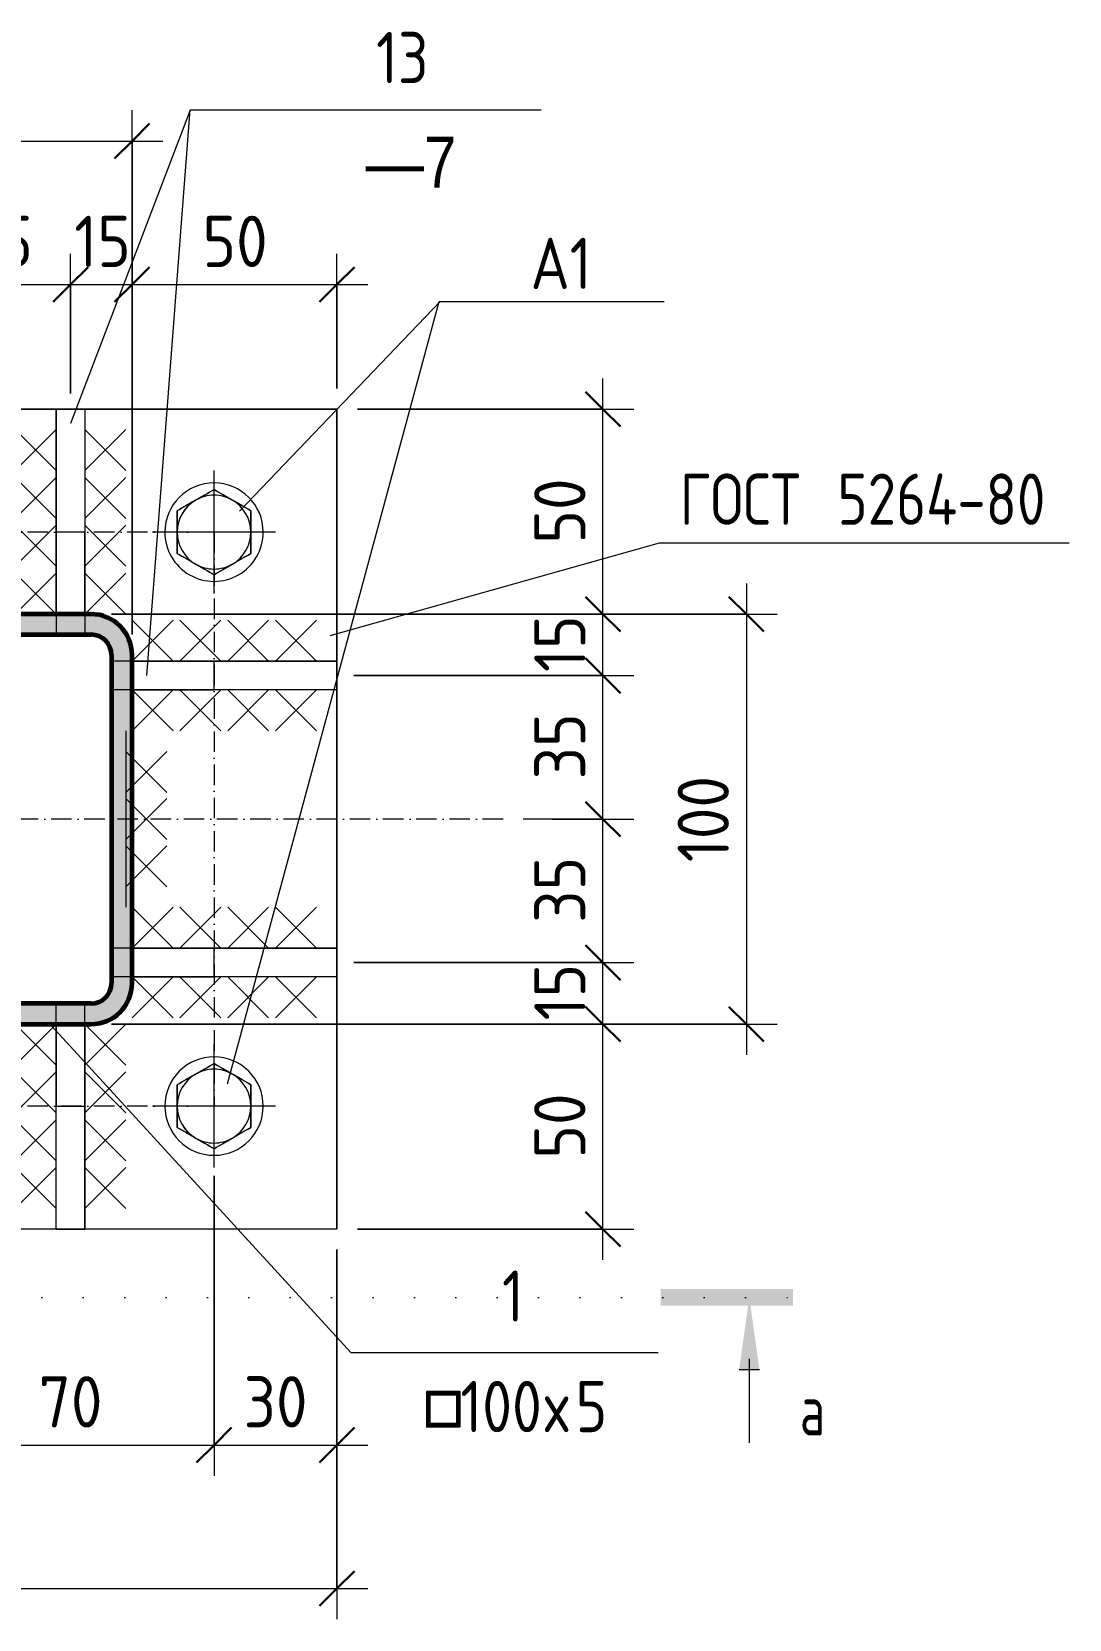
# Model space of a CAD drawing. Header units: millimetres. Extents: x 482 to 25547, y -975 to 52167.
# Drawn here: x 7722.1 to 7975.2, y 46149.8 to 46537.1 of the extents above; entities that cross this region are included whole.
import ezdxf

# ---------------------------------------------------------------- set-up
doc = ezdxf.new("R2010")
doc.units = ezdxf.units.MM
doc.linetypes.add('02 Штрихпунктирная _5 мм_', pattern=[8, 5, -1.5, 0, -1.5])
doc.linetypes.add('04 Пунктир 10мм', pattern=[10, 0, -10])
for name, color, linetype, lineweight in [('AA_Dim', 7, 'Continuous', 9), ('AA_Dim-5', 7, 'Continuous', 9), ('AA_Linii', 7, 'Continuous', 9), ('AA_Oformlenie', 7, 'Continuous', 9), ('AA_Razrez', 7, 'Continuous', 9), ('AA_Vinoska', 7, 'Continuous', 9), ('AF_Balki', 7, 'Continuous', 20), ('KR_Colonna_KG', 7, 'Continuous', 20), ('KR_Detal', 7, 'Continuous', 20)]:
    doc.layers.add(name, color=color, linetype=linetype, lineweight=lineweight)
doc.styles.add('GOST Common', font='GOST_Common.ttf', dxfattribs={"width": 0.85, "height": 12.5})
doc.styles.add('ISOCPEUR_5', font='isocpeur.TTF', dxfattribs={"width": 0.9, "height": 12.5})
doc.styles.add('ISOCPEUR_7', font='isocpeur.TTF', dxfattribs={"width": 0.85, "height": 12.5})
doc.styles.add('ISOCPEUR_8', font='isocpeur.TTF', dxfattribs={"width": 0.7, "height": 12.5})
doc.styles.add('ISOCPEUR_9', font='isocpeur.TTF', dxfattribs={"width": 0.85, "height": 12.5})
doc.styles.add('Mipgost_1', font='mipgost.ttf', dxfattribs={"width": 0.85, "height": 12.5})
doc.dimstyles.new('00_Точн_3_знака__прозр__1', dxfattribs={"dimscale": 304.8, "dimtxt": 12.534437, "dimasz": 0.027887, "dimexe": 0.024606, "dimexo": 0.016404, "dimgap": 0.00164, "dimtad": 1, "dimdec": 3, "dimrnd": 0.001, "dimdsep": 46, "dimtxsty": 'ISOCPEUR_5', "dimblk1": 'OBLIQUE', "dimblk2": 'OBLIQUE', "dimsah": 1, "dimcen": 0.09, "dimdle": 0.024606, "dimazin": 0, "dimtfac": 1, "dimtdec": 4, "dimtix": 1, "dimtmove": 0, "dimatfit": 3, "dimfxl": 1, "dimtvp": 1, "dimtolj": 1, "dimtzin": 0, "dimlwd": 18, "dimlwe": 18, "dimarcsym": 2})

# ---------------------------------------------------------------- blocks, each defined once
blk = doc.blocks.new('243_Профиль гнутый сварной квадратный _НесКол_2ур_ - 100х5-3712451-Узел базы колонны')
at = {"layer": 'KR_Colonna_KG'}
h = blk.add_hatch(color=256, dxfattribs=at)
h.paths.add_polyline_path([(40, -50), (42.59, -49.66), (45, -48.66), (47.07, -47.07), (48.66, -45), (49.66, -42.59), (50, -40), (50, 40), (49.66, 42.59), (48.66, 45), (47.07, 47.07), (45, 48.66), (42.59, 49.66), (40, 50), (-40, 50), (-42.59, 49.66), (-45, 48.66), (-47.07, 47.07), (-48.66, 45), (-49.66, 42.59), (-50, 40), (-50, -40), (-49.66, -42.59), (-48.66, -45), (-47.07, -47.07), (-45, -48.66), (-42.59, -49.66), (-40, -50), (34.55, -50)])
h.paths.add_polyline_path([(-36.09, -45), (-40, -45), (-41.91, -44.62), (-43.54, -43.54), (-44.62, -41.91), (-45, -40), (-45, 40), (-44.62, 41.91), (-43.54, 43.54), (-41.91, 44.62), (-40, 45), (40, 45), (41.91, 44.62), (43.54, 43.54), (44.62, 41.91), (45, 40), (45, -40), (44.62, -41.91), (43.54, -43.54), (41.91, -44.62), (40, -45), (-0.77, -45)])
at = {"layer": 'KR_Colonna_KG', "lineweight": 60}
for p, q in [((40, 50), (-40, 50)), ((-40, 45), (40, 45)), ((-50, 40), (-50, -40)), ((-45, -40), (-45, 40)), ((45, 40), (45, -40)), ((50, -40), (50, 40)), ((40, -45), (-40, -45)), ((-40, -50), (40, -50))]:
    blk.add_line(p, q, dxfattribs=at)
for centre, radius, start, end in [((-40, 40), 10, 90, 180), ((40, 40), 10, 360, 90), ((-40, 40), 5, 90, 180), ((40, 40), 5, 0, 90), ((-40, -40), 10, 180, 270), ((-40, -40), 5, 180, 270), ((40, -40), 5, 270, 0), ((40, -40), 10, 270, 360)]:
    blk.add_arc(centre, radius, start, end, dxfattribs=at)
blk = doc.blocks.new('354_Прокат полоса лист широкополосный ГОСТ 103-2006_ГОСТ 19903-2015_ГОСТ 82-70 _НесКаркас_РабПлоск_ - 354_Прокат полоса лист широкополосный ГОСТ 103-2006_ГОСТ 19903-2015_ГОСТ 82-70 _НесКаркас_РабПлоск_-3897276-Узел базы колонны')
at = {"layer": 'AF_Balki'}
for p, q in [((0, -100), (0, 100)), ((0, 100), (0, -100)), ((0, 100), (200, 100)), ((0, 100), (200, 100)), ((200, -100), (200, 100)), ((200, 100), (200, -100)), ((200, -100), (0, -100)), ((0, -100), (200, -100))]:
    blk.add_line(p, q, dxfattribs=at)
blk = doc.blocks.new('354_Прокат Лист _НесКаркас_РабПлоск_ - 354_Прокат Лист _НесКаркас_РабПлоск_-3897335-Узел базы колонны')
at = {"layer": 'AF_Balki'}
for p, q in [((5460.06, 46313.5), (5460.06, 46306.5)), ((5460.06, 46306.5), (5460.06, 46313.5)), ((5460.06, 46313.5), (5510.06, 46313.5)), ((5460.06, 46313.5), (5480.06, 46313.5)), ((5480.06, 46313.5), (5510.06, 46313.5)), ((5480.06, 46306.5), (5480.06, 46313.5)), ((5510.06, 46306.5), (5510.06, 46313.5)), ((5510.06, 46313.5), (5510.06, 46306.5)), ((5510.06, 46306.5), (5460.06, 46306.5)), ((5460.06, 46306.5), (5480.06, 46306.5)), ((5510.06, 46306.5), (5480.06, 46306.5))]:
    blk.add_line(p, q, dxfattribs=at)
blk = doc.blocks.new('354_Анкер клиновой _СоедНесК_РабПлоск_ - M12x100_20-3884965-Узел базы колонны')
at = {"layer": 'KR_Detal'}
for start, end in [(120, 180), (120, 180), (90, 120), (90, 120), (60, 90), (60, 90), (0, 60), (0, 60), (180, 240), (300, 0), (180, 240), (300.3288, 0), (240, 270), (240, 270), (270, 300), (270, 300)]:
    blk.add_arc((0, 0), 9, start, end, dxfattribs=at)
for points in [[(-4.5, 7.79), (-5.29, 7.34), (-6.82, 6.45), (-8.29, 5.61), (-9, 5.2)], [(-9, 5.2), (-8.29, 5.61), (-6.82, 6.45), (-5.29, 7.34), (-4.5, 7.79)], [(0, 10.39), (-0.71, 9.98), (-2.18, 9.14), (-3.71, 8.25), (-4.5, 7.79)], [(-4.5, 7.79), (-3.71, 8.25), (-2.18, 9.14), (-0.71, 9.98), (0, 10.39)], [(4.5, 7.79), (3.71, 8.25), (2.18, 9.14), (0.71, 9.98), (0, 10.39)], [(0, 10.39), (0.71, 9.98), (2.18, 9.14), (3.71, 8.25), (4.5, 7.79)], [(9, 5.2), (8.29, 5.61), (6.82, 6.45), (5.29, 7.34), (4.5, 7.79)], [(4.5, 7.79), (5.29, 7.34), (6.82, 6.45), (8.29, 5.61), (9, 5.2)], [(-9, 5.2), (-9, 4.37), (-9, 2.68), (-9, 0.91), (-9, 0)], [(-9, 0), (-9, 0.91), (-9, 2.68), (-9, 4.37), (-9, 5.2)], [(9, 0), (9, 0.91), (9, 2.68), (9, 4.37), (9, 5.2)], [(9, 5.2), (9, 4.37), (9, 2.68), (9, 0.91), (9, 0)], [(-9, -5.2), (-9, -4.37), (-9, -2.68), (-9, -0.91), (-9, 0)], [(9, 0), (9, -0.91), (9, -2.68), (9, -4.37), (9, -5.2)], [(-9, 0), (-9, -0.91), (-9, -2.68), (-9, -4.37), (-9, -5.2)], [(9, -5.2), (9, -4.37), (9, -2.68), (9, -0.91), (9, 0)], [(-9, -5.2), (-8.29, -5.61), (-6.82, -6.45), (-5.29, -7.34), (-4.5, -7.79)], [(-4.5, -7.79), (-5.29, -7.34), (-6.82, -6.45), (-8.29, -5.61), (-9, -5.2)], [(4.5, -7.79), (5.29, -7.34), (6.82, -6.45), (8.29, -5.61), (9, -5.2)], [(9, -5.2), (8.29, -5.61), (6.82, -6.45), (5.29, -7.34), (4.5, -7.79)], [(-4.5, -7.79), (-3.71, -8.25), (-2.18, -9.14), (-0.71, -9.98), (0, -10.39)], [(0, -10.39), (-0.71, -9.98), (-2.18, -9.14), (-3.71, -8.25), (-4.5, -7.79)], [(0, -10.39), (0.71, -9.98), (2.18, -9.14), (3.71, -8.25), (4.5, -7.79)], [(4.5, -7.79), (3.71, -8.25), (2.18, -9.14), (0.71, -9.98), (0, -10.39)]]:
    blk.add_open_spline(points, degree=3, dxfattribs=at)
blk = doc.blocks.new('354_Шайба_ГОСТ 11371-78_СоедНесК_РабПлоск_ - Шайба_ГОСТ 11371-78-3884966-Узел базы колонны')
at = {"layer": 'KR_Detal'}
for start, end in [(360, 180), (360, 180), (180, 360), (180, 360)]:
    blk.add_arc((0, 0), 12, start, end, dxfattribs=at)
blk = doc.blocks.new('354_Анкер клиновой _СоедНесК_РабПлоск_ - M12x100_20-V8-Узел базы колонны')
at = {"layer": 'KR_Detal'}
for start, end in [(120, 180), (120, 180), (90, 120), (90, 120), (60, 90), (60, 90), (360, 60), (360, 59.6712), (180, 240), (300, 360), (180, 240), (300, 360), (240, 270), (240, 270), (270, 300), (270, 300)]:
    blk.add_arc((0, 0), 9, start, end, dxfattribs=at)
for points in [[(-9, 5.2), (-8.29, 5.61), (-6.82, 6.45), (-5.29, 7.34), (-4.5, 7.79)], [(-4.5, 7.79), (-5.29, 7.34), (-6.82, 6.45), (-8.29, 5.61), (-9, 5.2)], [(-4.5, 7.79), (-3.71, 8.25), (-2.18, 9.14), (-0.71, 9.98), (0, 10.39)], [(0, 10.39), (-0.71, 9.98), (-2.18, 9.14), (-3.71, 8.25), (-4.5, 7.79)], [(0, 10.39), (0.71, 9.98), (2.18, 9.14), (3.71, 8.25), (4.5, 7.79)], [(4.5, 7.79), (3.71, 8.25), (2.18, 9.14), (0.71, 9.98), (0, 10.39)], [(4.5, 7.79), (5.29, 7.34), (6.82, 6.45), (8.29, 5.61), (9, 5.2)], [(9, 5.2), (8.29, 5.61), (6.82, 6.45), (5.29, 7.34), (4.5, 7.79)], [(-9, 0), (-9, 0.91), (-9, 2.68), (-9, 4.37), (-9, 5.2)], [(-9, 5.2), (-9, 4.37), (-9, 2.68), (-9, 0.91), (-9, 0)], [(9, 5.2), (9, 4.37), (9, 2.68), (9, 0.91), (9, 0)], [(9, 0), (9, 0.91), (9, 2.68), (9, 4.37), (9, 5.2)], [(-9, 0), (-9, -0.91), (-9, -2.68), (-9, -4.37), (-9, -5.2)], [(9, -5.2), (9, -4.37), (9, -2.68), (9, -0.91), (9, 0)], [(-9, -5.2), (-9, -4.37), (-9, -2.68), (-9, -0.91), (-9, 0)], [(9, 0), (9, -0.91), (9, -2.68), (9, -4.37), (9, -5.2)], [(-4.5, -7.79), (-5.29, -7.34), (-6.82, -6.45), (-8.29, -5.61), (-9, -5.2)], [(-9, -5.2), (-8.29, -5.61), (-6.82, -6.45), (-5.29, -7.34), (-4.5, -7.79)], [(9, -5.2), (8.29, -5.61), (6.82, -6.45), (5.29, -7.34), (4.5, -7.79)], [(4.5, -7.79), (5.29, -7.34), (6.82, -6.45), (8.29, -5.61), (9, -5.2)], [(0, -10.39), (-0.71, -9.98), (-2.18, -9.14), (-3.71, -8.25), (-4.5, -7.79)], [(-4.5, -7.79), (-3.71, -8.25), (-2.18, -9.14), (-0.71, -9.98), (0, -10.39)], [(4.5, -7.79), (3.71, -8.25), (2.18, -9.14), (0.71, -9.98), (0, -10.39)], [(0, -10.39), (0.71, -9.98), (2.18, -9.14), (3.71, -8.25), (4.5, -7.79)]]:
    blk.add_open_spline(points, degree=3, dxfattribs=at)
blk = doc.blocks.new('354_Шайба_ГОСТ 11371-78_СоедНесК_РабПлоск_ - Шайба_ГОСТ 11371-78-3884625-Узел базы колонны')
at = {"layer": 'KR_Detal'}
for start, end in [(0, 180), (0, 180), (180, 0), (180, 0)]:
    blk.add_arc((0, 0), 12, start, end, dxfattribs=at)
blk = doc.blocks.new('Последовательность узлов - Сплошная 2мм М5-2304530-Узел базы колонны')
at = {"layer": 'AA_Oformlenie'}
for p, q in [((-40, 10), (-30, 0)), ((-30, 10), (-40, 0)), ((-28.33, 10), (-18.33, 0)), ((-18.33, 10), (-28.33, 0)), ((-16.67, 10), (-6.67, 0)), ((-6.67, 10), (-16.67, 0)), ((-5, 10), (5, 0)), ((5, 10), (-5, 0)), ((-45, 0), (-25, 0)), ((-33.33, 0), (-13.33, 0)), ((-21.67, 0), (-1.67, 0)), ((-10, 0), (10, 0))]:
    blk.add_line(p, q, dxfattribs=at)
blk = doc.blocks.new('Последовательность узлов - Сплошная 2мм М5-V9-Узел базы колонны')
at = {"layer": 'AA_Oformlenie'}
for p, q in [((-28, 10), (-18, 0)), ((-18, 10), (-28, 0)), ((-16.5, 10), (-6.5, 0)), ((-6.5, 10), (-16.5, 0)), ((-5, 10), (5, 0)), ((5, 10), (-5, 0)), ((-33, 0), (-13, 0)), ((-21.5, 0), (-1.5, 0)), ((-10, 0), (10, 0))]:
    blk.add_line(p, q, dxfattribs=at)
blk = doc.blocks.new('DIMBLOCK27-Узел базы колонны')
at = {"layer": 'AA_Dim-5', "lineweight": 18}
for p, q in [((7766.54, 46258), (7766.54, 46184.83)), ((7766.54, 46192.33), (7766.54, 46258)), ((7696.54, 46192.33), (7696.54, 46201.42)), ((7696.54, 46193.34), (7696.54, 46184.83)), ((7696.54, 46192.33), (7766.54, 46192.33))]:
    blk.add_line(p, q, dxfattribs=at)
at = {"layer": 'AA_Dim-5', "lineweight": 30}
for p, q in [((7696.54, 46192.33), (7700.79, 46196.58)), ((7766.54, 46192.33), (7770.79, 46196.58)), ((7696.54, 46192.33), (7692.29, 46188.08)), ((7766.54, 46192.33), (7762.29, 46188.08))]:
    blk.add_line(p, q, dxfattribs=at)
at = {"layer": 'AA_Dim-5', "color": 0, "lineweight": 18, "insert": (7723.74, 46209.12), "char_height": 12.5, "width": 18.7307, "attachment_point": 1, "line_spacing_factor": 1.135194, "style": 'ISOCPEUR_5'}
blk.add_mtext('70', dxfattribs=at)
blk = doc.blocks.new('_Oblique')
at = {"color": 0, "linetype": 'ByBlock', "lineweight": -2}
blk.add_line((-0.5, -0.5), (0.5, 0.5), dxfattribs=at)
blk = doc.blocks.new('DIMBLOCK28-Узел базы колонны')
at = {"layer": 'AA_Dim-5', "lineweight": 18}
for p, q in [((7766.54, 46258), (7766.54, 46184.83)), ((7766.54, 46192.33), (7766.54, 46258)), ((7796.54, 46240), (7796.54, 46184.83)), ((7796.54, 46192.33), (7796.54, 46240)), ((7766.54, 46192.33), (7804.04, 46192.33))]:
    blk.add_line(p, q, dxfattribs=at)
at = {"layer": 'AA_Dim-5', "lineweight": 30}
for p, q in [((7766.54, 46192.33), (7770.79, 46196.58)), ((7796.54, 46192.33), (7800.79, 46196.58)), ((7766.54, 46192.33), (7762.29, 46188.08)), ((7796.54, 46192.33), (7792.29, 46188.08))]:
    blk.add_line(p, q, dxfattribs=at)
at = {"layer": 'AA_Dim-5', "color": 0, "lineweight": 18, "insert": (7773.74, 46209.12), "char_height": 12.5, "width": 18.7307, "attachment_point": 1, "line_spacing_factor": 1.135194, "style": 'ISOCPEUR_5'}
blk.add_mtext('30', dxfattribs=at)
blk = doc.blocks.new('DIMBLOCK29-Узел базы колонны')
at = {"layer": 'AA_Dim-5', "lineweight": 18}
for p, q in [((7596.54, 46240), (7596.54, 46149.83)), ((7596.54, 46157.33), (7596.54, 46240)), ((7796.54, 46240), (7796.54, 46149.83)), ((7796.54, 46157.33), (7796.54, 46240)), ((7589.04, 46157.33), (7804.04, 46157.33))]:
    blk.add_line(p, q, dxfattribs=at)
at = {"layer": 'AA_Dim-5', "lineweight": 30}
for p, q in [((7596.54, 46157.33), (7600.79, 46161.58)), ((7796.54, 46157.33), (7800.79, 46161.58)), ((7596.54, 46157.33), (7592.29, 46153.08)), ((7796.54, 46157.33), (7792.29, 46153.08))]:
    blk.add_line(p, q, dxfattribs=at)
at = {"layer": 'AA_Dim-5', "color": 0, "lineweight": 18, "insert": (7684.84, 46174.12), "char_height": 12.5, "width": 28.0961, "attachment_point": 1, "line_spacing_factor": 1.135194, "style": 'ISOCPEUR_5'}
blk.add_mtext('200', dxfattribs=at)
blk = doc.blocks.new('DIMBLOCK35-Узел базы колонны')
at = {"layer": 'AA_Dim-5', "lineweight": 30}
for p, q in [((7861.45, 46295), (7857.2, 46299.25)), ((7861.45, 46295), (7865.7, 46290.75)), ((7861.45, 46245), (7857.2, 46249.25)), ((7861.45, 46245), (7865.7, 46240.75))]:
    blk.add_line(p, q, dxfattribs=at)
at = {"layer": 'AA_Dim-5', "lineweight": 18}
for p, q in [((7751.54, 46295), (7868.95, 46295)), ((7861.45, 46295), (7751.54, 46295)), ((7861.45, 46237.5), (7861.45, 46295)), ((7801.54, 46245), (7868.95, 46245)), ((7861.45, 46245), (7801.54, 46245))]:
    blk.add_line(p, q, dxfattribs=at)
at = {"layer": 'AA_Dim-5', "color": 0, "lineweight": 18, "insert": (7844.67, 46262.2), "char_height": 12.5, "width": 18.7307, "attachment_point": 1, "rotation": 90, "line_spacing_factor": 1.135194, "style": 'ISOCPEUR_5'}
blk.add_mtext('50', dxfattribs=at)
blk = doc.blocks.new('DIMBLOCK36-Узел базы колонны')
at = {"layer": 'AA_Dim-5', "lineweight": 30}
for p, q in [((7861.45, 46310), (7857.2, 46314.25)), ((7861.45, 46310), (7865.7, 46305.75)), ((7861.45, 46295), (7857.2, 46299.25)), ((7861.45, 46295), (7865.7, 46290.75))]:
    blk.add_line(p, q, dxfattribs=at)
at = {"layer": 'AA_Dim-5', "lineweight": 18}
for p, q in [((7800.62, 46310), (7868.95, 46310)), ((7861.45, 46310), (7800.62, 46310)), ((7861.45, 46295), (7861.45, 46310)), ((7751.54, 46295), (7868.95, 46295)), ((7861.45, 46295), (7751.54, 46295))]:
    blk.add_line(p, q, dxfattribs=at)
at = {"layer": 'AA_Dim-5', "color": 0, "lineweight": 18, "insert": (7844.67, 46295.88), "char_height": 12.5, "width": 15.8927, "attachment_point": 1, "rotation": 90, "line_spacing_factor": 1.135194, "style": 'ISOCPEUR_5'}
blk.add_mtext('15', dxfattribs=at)
blk = doc.blocks.new('DIMBLOCK37-Узел базы колонны')
at = {"layer": 'AA_Dim-5', "lineweight": 30}
for p, q in [((7861.45, 46345), (7857.2, 46349.25)), ((7861.45, 46345), (7865.7, 46340.75)), ((7861.45, 46310), (7857.2, 46314.25)), ((7861.45, 46310), (7865.7, 46305.75))]:
    blk.add_line(p, q, dxfattribs=at)
at = {"layer": 'AA_Dim-5', "lineweight": 18}
for p, q in [((7861.45, 46345), (7841.98, 46345)), ((7849.04, 46345), (7868.95, 46345)), ((7861.45, 46310), (7861.45, 46345)), ((7800.62, 46310), (7868.95, 46310)), ((7861.45, 46310), (7800.62, 46310))]:
    blk.add_line(p, q, dxfattribs=at)
at = {"layer": 'AA_Dim-5', "color": 0, "lineweight": 18, "insert": (7844.67, 46319.7), "char_height": 12.5, "width": 18.7307, "attachment_point": 1, "rotation": 90, "line_spacing_factor": 1.135194, "style": 'ISOCPEUR_5'}
blk.add_mtext('35', dxfattribs=at)
blk = doc.blocks.new('DIMBLOCK38-Узел базы колонны')
at = {"layer": 'AA_Dim-5', "lineweight": 30}
for p, q in [((7861.45, 46380), (7857.2, 46384.25)), ((7861.45, 46380), (7865.7, 46375.75)), ((7861.45, 46345), (7857.2, 46349.25)), ((7861.45, 46345), (7865.7, 46340.75))]:
    blk.add_line(p, q, dxfattribs=at)
at = {"layer": 'AA_Dim-5', "lineweight": 18}
for p, q in [((7800.62, 46380), (7868.95, 46380)), ((7861.45, 46380), (7800.62, 46380)), ((7861.45, 46345), (7861.45, 46380)), ((7861.45, 46345), (7841.98, 46345)), ((7849.04, 46345), (7868.95, 46345))]:
    blk.add_line(p, q, dxfattribs=at)
at = {"layer": 'AA_Dim-5', "color": 0, "lineweight": 18, "insert": (7844.67, 46354.7), "char_height": 12.5, "width": 18.7307, "attachment_point": 1, "rotation": 90, "line_spacing_factor": 1.135194, "style": 'ISOCPEUR_5'}
blk.add_mtext('35', dxfattribs=at)
blk = doc.blocks.new('DIMBLOCK39-Узел базы колонны')
at = {"layer": 'AA_Dim-5', "lineweight": 30}
for p, q in [((7861.45, 46395), (7857.2, 46399.25)), ((7861.45, 46395), (7865.7, 46390.75)), ((7861.45, 46380), (7857.2, 46384.25)), ((7861.45, 46380), (7865.7, 46375.75))]:
    blk.add_line(p, q, dxfattribs=at)
at = {"layer": 'AA_Dim-5', "lineweight": 18}
for p, q in [((7751.54, 46395), (7868.95, 46395)), ((7861.45, 46395), (7751.54, 46395)), ((7861.45, 46380), (7861.45, 46395)), ((7800.62, 46380), (7868.95, 46380)), ((7861.45, 46380), (7800.62, 46380))]:
    blk.add_line(p, q, dxfattribs=at)
at = {"layer": 'AA_Dim-5', "color": 0, "lineweight": 18, "insert": (7844.67, 46380.88), "char_height": 12.5, "width": 15.8927, "attachment_point": 1, "rotation": 90, "line_spacing_factor": 1.135194, "style": 'ISOCPEUR_5'}
blk.add_mtext('15', dxfattribs=at)
blk = doc.blocks.new('DIMBLOCK40-Узел базы колонны')
at = {"layer": 'AA_Dim-5', "lineweight": 18}
for p, q in [((7861.45, 46395), (7861.45, 46452.5)), ((7801.54, 46445), (7868.95, 46445)), ((7861.45, 46445), (7801.54, 46445)), ((7751.54, 46395), (7868.95, 46395)), ((7861.45, 46395), (7751.54, 46395))]:
    blk.add_line(p, q, dxfattribs=at)
at = {"layer": 'AA_Dim-5', "lineweight": 30}
for p, q in [((7861.45, 46445), (7857.2, 46449.25)), ((7861.45, 46445), (7865.7, 46440.75)), ((7861.45, 46395), (7857.2, 46399.25)), ((7861.45, 46395), (7865.7, 46390.75))]:
    blk.add_line(p, q, dxfattribs=at)
at = {"layer": 'AA_Dim-5', "color": 0, "lineweight": 18, "insert": (7844.67, 46412.2), "char_height": 12.5, "width": 18.7307, "attachment_point": 1, "rotation": 90, "line_spacing_factor": 1.135194, "style": 'ISOCPEUR_5'}
blk.add_mtext('50', dxfattribs=at)
blk = doc.blocks.new('DIMBLOCK44-Узел базы колонны')
at = {"layer": 'AA_Dim-5', "lineweight": 18}
for p, q in [((7731.54, 46448.79), (7731.54, 46482.89)), ((7696.54, 46475.39), (7696.54, 46480.84)), ((7696.54, 46476.4), (7696.54, 46467.89)), ((7696.54, 46475.39), (7731.54, 46475.39)), ((7731.54, 46475.39), (7731.54, 46448.79))]:
    blk.add_line(p, q, dxfattribs=at)
at = {"layer": 'AA_Dim-5', "lineweight": 30}
for p, q in [((7696.54, 46475.39), (7700.79, 46479.64)), ((7731.54, 46475.39), (7735.79, 46479.64)), ((7696.54, 46475.39), (7692.29, 46471.14)), ((7731.54, 46475.39), (7727.29, 46471.14))]:
    blk.add_line(p, q, dxfattribs=at)
at = {"layer": 'AA_Dim-5', "color": 0, "lineweight": 18, "insert": (7706.24, 46492.17), "char_height": 12.5, "width": 18.7307, "attachment_point": 1, "line_spacing_factor": 1.135194, "style": 'ISOCPEUR_5'}
blk.add_mtext('35', dxfattribs=at)
blk = doc.blocks.new('DIMBLOCK45-Узел базы колонны')
at = {"layer": 'AA_Dim-5', "lineweight": 18}
for p, q in [((7731.54, 46448.79), (7731.54, 46482.89)), ((7746.54, 46400), (7746.54, 46482.89)), ((7731.54, 46475.39), (7746.54, 46475.39)), ((7731.54, 46475.39), (7731.54, 46448.79)), ((7746.54, 46475.39), (7746.54, 46400))]:
    blk.add_line(p, q, dxfattribs=at)
at = {"layer": 'AA_Dim-5', "lineweight": 30}
for p, q in [((7731.54, 46475.39), (7735.79, 46479.64)), ((7746.54, 46475.39), (7750.79, 46479.64)), ((7731.54, 46475.39), (7727.29, 46471.14)), ((7746.54, 46475.39), (7742.29, 46471.14))]:
    blk.add_line(p, q, dxfattribs=at)
at = {"layer": 'AA_Dim-5', "color": 0, "lineweight": 18, "insert": (7732.42, 46492.17), "char_height": 12.5, "width": 15.8927, "attachment_point": 1, "line_spacing_factor": 1.135194, "style": 'ISOCPEUR_5'}
blk.add_mtext('15', dxfattribs=at)
blk = doc.blocks.new('DIMBLOCK46-Узел базы колонны')
at = {"layer": 'AA_Dim-5', "lineweight": 18}
for p, q in [((7746.54, 46400), (7746.54, 46482.89)), ((7796.54, 46450), (7796.54, 46482.89)), ((7746.54, 46475.39), (7804.04, 46475.39)), ((7746.54, 46475.39), (7746.54, 46400)), ((7796.54, 46475.39), (7796.54, 46450))]:
    blk.add_line(p, q, dxfattribs=at)
at = {"layer": 'AA_Dim-5', "lineweight": 30}
for p, q in [((7746.54, 46475.39), (7750.79, 46479.64)), ((7796.54, 46475.39), (7800.79, 46479.64)), ((7746.54, 46475.39), (7742.29, 46471.14)), ((7796.54, 46475.39), (7792.29, 46471.14))]:
    blk.add_line(p, q, dxfattribs=at)
at = {"layer": 'AA_Dim-5', "color": 0, "lineweight": 18, "insert": (7763.74, 46492.17), "char_height": 12.5, "width": 18.7307, "attachment_point": 1, "line_spacing_factor": 1.135194, "style": 'ISOCPEUR_5'}
blk.add_mtext('50', dxfattribs=at)
blk = doc.blocks.new('Разрез - Номер узла_ сзади-394133-Узел базы колонны')
at = {"layer": 'AA_Razrez'}
for points in [[(7.329, 0.404), (7.329, -0.394), (0.873, -0.394), (0.873, 0.404)], [(3.497, -3.533), (2.503, -3.533), (3, 0)]]:
    blk.add_hatch(color=256, dxfattribs=at).paths.add_polyline_path(points)
for p, q in [((3, -3), (3, -7.096)), ((2.503, -3.533), (3.497, -3.533))]:
    blk.add_line(p, q, dxfattribs=at)
blk = doc.blocks.new('DIMBLOCK47-Узел базы колонны')
at = {"layer": 'AA_Dim-5', "lineweight": 18}
for p, q in [((7896.45, 46402.5), (7896.45, 46287.5)), ((7741.54, 46395), (7903.95, 46395)), ((7896.45, 46395), (7741.54, 46395)), ((7741.54, 46295), (7903.95, 46295)), ((7896.45, 46295), (7741.54, 46295))]:
    blk.add_line(p, q, dxfattribs=at)
at = {"layer": 'AA_Dim-5', "lineweight": 30}
for p, q in [((7896.45, 46395), (7892.2, 46399.25)), ((7896.45, 46395), (7900.7, 46390.75)), ((7896.45, 46295), (7892.2, 46299.25)), ((7896.45, 46295), (7900.7, 46290.75))]:
    blk.add_line(p, q, dxfattribs=at)
at = {"layer": 'AA_Dim-5', "color": 0, "lineweight": 18, "insert": (7879.67, 46334.48), "char_height": 12.5, "width": 25.2581, "attachment_point": 1, "rotation": 90, "line_spacing_factor": 1.135194, "style": 'ISOCPEUR_5'}
blk.add_mtext('100', dxfattribs=at)
blk = doc.blocks.new('DIMBLOCK48-Узел базы колонны')
at = {"layer": 'AA_Dim-5', "lineweight": 18}
for p, q in [((7646.54, 46390), (7646.54, 46517.89)), ((7746.54, 46390), (7746.54, 46517.89)), ((7639.04, 46510.39), (7754.04, 46510.39)), ((7646.54, 46510.39), (7646.54, 46390)), ((7746.54, 46510.39), (7746.54, 46390))]:
    blk.add_line(p, q, dxfattribs=at)
at = {"layer": 'AA_Dim-5', "lineweight": 30}
for p, q in [((7646.54, 46510.39), (7650.79, 46514.64)), ((7746.54, 46510.39), (7750.79, 46514.64)), ((7646.54, 46510.39), (7642.29, 46506.14)), ((7746.54, 46510.39), (7742.29, 46506.14))]:
    blk.add_line(p, q, dxfattribs=at)
at = {"layer": 'AA_Dim-5', "color": 0, "lineweight": 18, "insert": (7686.02, 46527.17), "char_height": 12.5, "width": 25.2581, "attachment_point": 1, "line_spacing_factor": 1.135194, "style": 'ISOCPEUR_5'}
blk.add_mtext('100', dxfattribs=at)
blk = doc.blocks.new('043_М_КолонныКМ - Позиция_Наименование_дп14-3905847-Узел базы колонны')
at = {"layer": 'AA_Vinoska'}
blk.add_line((-7, 0), (7, 0), dxfattribs=at)
blk = doc.blocks.new('044_М_Универсальная с полкой - Марка-3031129-Узел базы колонны')
at = {"layer": 'AA_Vinoska'}
blk.add_line((-5, 0), (5, 0), dxfattribs=at)
blk = doc.blocks.new('043_М_Балки_Полка - Позиция_Наименование_дп14-3904162-Узел базы колонны')
at = {"layer": 'AA_Vinoska'}
blk.add_line((-7, 0), (7, 0), dxfattribs=at)
blk = doc.blocks.new('010_Текст с выноской - Текст 2 строки без точки-3863659-Узел базы колонны')
at = {"layer": 'AA_Vinoska'}
blk.add_line((-10, 0), (10, 0), dxfattribs=at)

msp = doc.modelspace()

# ---------------------------------------------------------------- linework, layer by layer
at = {"layer": 'AA_Linii', "lineweight": 20}
for p, q in [((7766.5439, 46400), (7766.5439, 46430)), ((7781.5439, 46415), (7751.5439, 46415)), ((7766.5439, 46260), (7766.5439, 46290)), ((7781.5439, 46275), (7751.5439, 46275))]:
    msp.add_line(p, q, dxfattribs=at)
at = {"layer": 'AA_Linii', "linetype": '02 Штрихпунктирная _5 мм_', "lineweight": 20}
for p, q in [((7766.5439, 46415), (7626.5439, 46415)), ((7766.5439, 46415), (7766.5439, 46275)), ((7837.0636, 46345), (7554.4828, 46345)), ((7766.5439, 46275), (7626.5439, 46275))]:
    msp.add_line(p, q, dxfattribs=at)
at = {"layer": 'AA_Razrez', "linetype": '04 Пунктир 10мм'}
msp.add_line((7472.0406, 46228.3278), (7912.1539, 46228.3278), dxfattribs=at)
at = {"layer": 'AA_Vinoska'}
for p, q in [((7731.5723, 46441.5692), (7760.8369, 46518.0469)), ((7750.1091, 46380), (7760.7027, 46518.0469)), ((7760.7027, 46518.0469), (7776.3898, 46518.0469)), ((7760.8369, 46518.0469), (7776.3898, 46518.0469)), ((7769.8351, 46280.407), (7821.4472, 46471.2188)), ((7772.7607, 46420.1506), (7821.6874, 46471.2188)), ((7821.4472, 46471.2188), (7826.3687, 46471.2188)), ((7821.6874, 46471.2188), (7826.3687, 46471.2188)), ((7794.8638, 46389.81), (7875.231, 46412.382)), ((7726.0774, 46295.5072), (7799.9484, 46214.9178)), ((7799.9484, 46214.9178), (7804.8824, 46214.9178))]:
    msp.add_line(p, q, dxfattribs=at)

# ---------------------------------------------------------------- block references
at = {"layer": 'AA_Oformlenie', "extrusion": (0, 0, -1)}
for p, rotation in [((-7728.0439, 46400), 269.9999999999912), ((-7735.0439, 46290), 89.99999999999126)]:
    msp.add_blockref('Последовательность узлов - Сплошная 2мм М5-2304530-Узел базы колонны', p, dxfattribs=dict(at, rotation=rotation))
at = {"layer": 'AA_Oformlenie'}
for name, p, rotation in [('Последовательность узлов - Сплошная 2мм М5-2304530-Узел базы колонны', (7735.0439, 46400), 269.9999999999911), ('Последовательность узлов - Сплошная 2мм М5-2304530-Узел базы колонны', (7751.5439, 46376.5), 180), ('Последовательность узлов - Сплошная 2мм М5-V9-Узел базы колонны', (7745.0439, 46333.5), 270), ('Последовательность узлов - Сплошная 2мм М5-2304530-Узел базы колонны', (7751.5439, 46306.5), 180), ('Последовательность узлов - Сплошная 2мм М5-2304530-Узел базы колонны', (7728.0439, 46290), 89.99999999999106)]:
    msp.add_blockref(name, p, dxfattribs=dict(at, rotation=rotation))
at = {"layer": 'AA_Oformlenie', "extrusion": (0, 0, -1)}
for p in [(-7751.5439, 46383.5), (-7751.5439, 46313.5)]:
    msp.add_blockref('Последовательность узлов - Сплошная 2мм М5-2304530-Узел базы колонны', p, dxfattribs=at)
at = {"layer": 'AA_Razrez', "extrusion": (0, 0, -1), "xscale": 4.999999999999998, "yscale": 4.999999999999998, "zscale": 4.999999999999998}
msp.add_blockref('Разрез - Номер узла_ сзади-394133-Узел базы колонны', (-7912.1539, 46228.3278), dxfattribs=at)
at = {"layer": 'AA_Vinoska'}
for name, p, xscale, yscale, zscale in [('043_М_Балки_Полка - Позиция_Наименование_дп14-3904162-Узел базы колонны', (7811.3898, 46518.0469), 4.999999999999998, 4.999999999999998, 4.999999999999998), ('044_М_Универсальная с полкой - Марка-3031129-Узел базы колонны', (7851.3687, 46471.2188), 4.999999999999998, 4.999999999999998, 4.999999999999998), ('010_Текст с выноской - Текст 2 строки без точки-3863659-Узел базы колонны', (7925.231, 46412.382), 5, 5, 5), ('043_М_КолонныКМ - Позиция_Наименование_дп14-3905847-Узел базы колонны', (7839.8824, 46214.9178), 4.999999999999998, 4.999999999999998, 4.999999999999998)]:
    msp.add_blockref(name, p, dxfattribs=dict(at, xscale=xscale, yscale=yscale, zscale=zscale))
at = {"layer": 'AF_Balki'}
for name, p, rotation in [('354_Прокат полоса лист широкополосный ГОСТ 103-2006_ГОСТ 19903-2015_ГОСТ 82-70 _НесКаркас_РабПлоск_ - 354_Прокат полоса лист широкополосный ГОСТ 103-2006_ГОСТ 19903-2015_ГОСТ 82-70 _НесКаркас_РабПлоск_-3897276-Узел базы колонны', (7796.5439, 46345), 180), ('354_Прокат Лист _НесКаркас_РабПлоск_ - 354_Прокат Лист _НесКаркас_РабПлоск_-3897335-Узел базы колонны', (54041.5439, 40934.9384), 90), ('354_Прокат Лист _НесКаркас_РабПлоск_ - 354_Прокат Лист _НесКаркас_РабПлоск_-3897335-Узел базы колонны', (-38578.4561, 51755.0616), 270)]:
    msp.add_blockref(name, p, dxfattribs=dict(at, rotation=rotation))
for p in [(2286.4823, 70), (2286.4823, 0)]:
    msp.add_blockref('354_Прокат Лист _НесКаркас_РабПлоск_ - 354_Прокат Лист _НесКаркас_РабПлоск_-3897335-Узел базы колонны', p, dxfattribs=at)
at = {"layer": 'KR_Colonna_KG'}
msp.add_blockref('243_Профиль гнутый сварной квадратный _НесКол_2ур_ - 100х5-3712451-Узел базы колонны', (7696.5439, 46345), dxfattribs=at)
at = {"layer": 'KR_Detal', "rotation": 180}
for name, p in [('354_Шайба_ГОСТ 11371-78_СоедНесК_РабПлоск_ - Шайба_ГОСТ 11371-78-3884966-Узел базы колонны', (7766.5439, 46415)), ('354_Анкер клиновой _СоедНесК_РабПлоск_ - M12x100_20-3884965-Узел базы колонны', (7766.5439, 46415)), ('354_Шайба_ГОСТ 11371-78_СоедНесК_РабПлоск_ - Шайба_ГОСТ 11371-78-3884625-Узел базы колонны', (7766.5439, 46275)), ('354_Анкер клиновой _СоедНесК_РабПлоск_ - M12x100_20-V8-Узел базы колонны', (7766.5439, 46275))]:
    msp.add_blockref(name, p, dxfattribs=at)

# ---------------------------------------------------------------- texts
at = {"layer": 'AA_Razrez', "insert": (7909.491, 46207.1681), "char_height": 12.5, "width": 8.417719, "attachment_point": 1, "style": 'ISOCPEUR_8'}
msp.add_mtext('\\fISOCPEUR|b0|i0|c204|p34|;\\W.7;а', dxfattribs=at)
at = {"layer": 'AA_Vinoska', "char_height": 12.5, "attachment_point": 1}
for s, insert, width, style in [('13', (7806.0879, 46537.0145), 15.672991, 'ISOCPEUR_7'), ('—7', (7803.5591, 46511.4977), 21.8059, 'Mipgost_1'), ('\\fISOCPEUR|b0|i0|c204|p34|;\\W.85;А', (7843.7824, 46486.8077), 11.584384, 'ISOCPEUR_7'), ('\\fISOCPEUR|b0|i0|c204|p34|;\\W.85;1', (7853.3405, 46486.8077), 6.473627, 'ISOCPEUR_7'), ('ГОСТ', (7880.1612, 46429.2935), 38.841759, 'GOST Common'), (' 5264-80', (7912.2089, 46429.2935), 69.847023, 'GOST Common'), ('\\fISOCPEUR|b0|i0|c204|p34|;\\W.85;1', (7836.7988, 46234.9112), 6.473627, 'ISOCPEUR_7'), ('100', (7826.6582, 46207.963), 24.872355, 'ISOCPEUR_7'), ('\\fISOCPEUR|b0|i0|c204|p34|;\\W.85;5', (7854.7702, 46207.963), 9.199364, 'ISOCPEUR_7'), ('\\fISOCPEUR|b0|i0|c130|p34|;\\W.85;□', (7817.1001, 46207.963), 11.584384, 'ISOCPEUR_9'), ('\\fISOCPEUR|b0|i0|c204|p34|;\\W.85;х', (7847.18, 46207.963), 9.199364, 'ISOCPEUR_7')]:
    msp.add_mtext(s, dxfattribs=dict(at, insert=insert, width=width, style=style))

# ---------------------------------------------------------------- dimensions: what is measured, and where the dimension line sits
at = {"layer": 'AA_Dim', "lineweight": 18}
for base, p1, p2, override, picture, middle in [((7746.5439, 46510.3903), (7646.5439, 46385), (7746.5439, 46385), {"dimpost": '<>', "dimfxl": 100}, 'DIMBLOCK48-Узел базы колонны', (7696.5439, 46517.1403)), ((7731.5439, 46475.3903), (7696.5439, 46481.4007), (7731.5439, 46453.7855), {"dimpost": '<>', "dimfxl": 44.582511}, 'DIMBLOCK44-Узел базы колонны', (7714.0439, 46482.1403)), ((7746.5439, 46475.3903), (7731.5439, 46453.7855), (7746.5439, 46395), {"dimpost": '<>', "dimfxl": 60.669022}, 'DIMBLOCK45-Узел базы колонны', (7739.0439, 46482.1403)), ((7796.5439, 46475.3903), (7746.5439, 46395), (7796.5439, 46445), {"dimpost": '<>', "dimfxl": 70.710678}, 'DIMBLOCK46-Узел базы колонны', (7771.5439, 46482.1403)), ((7766.5439, 46192.3335), (7696.5439, 46198.3439), (7766.5439, 46263), {"dimpost": '<>', "dimfxl": 95.291163}, 'DIMBLOCK27-Узел базы колонны', (7731.5439, 46199.0835)), ((7796.5439, 46192.3335), (7766.5439, 46263), (7796.5439, 46245), {"dimpost": '<>', "dimfxl": 34.985711}, 'DIMBLOCK28-Узел базы колонны', (7781.5439, 46199.0835)), ((7796.5439, 46157.3335), (7596.5439, 46245), (7796.5439, 46245), {"dimpost": '<>', "dimfxl": 200}, 'DIMBLOCK29-Узел базы колонны', (7696.5439, 46164.0835))]:
    dim = msp.add_linear_dim(base=base, p1=p1, p2=p2, dimstyle='00_Точн_3_знака__прозр__1', override=override, dxfattribs=at)
    dim.commit()
    dim.dimension.update_dxf_attribs({"geometry": picture, "text_midpoint": middle})
for base, p1, p2, override, picture, middle in [((7861.4515, 46445), (7746.5439, 46395), (7796.5439, 46445), {"dimpost": '<>', "dimfxl": 70.710678}, 'DIMBLOCK40-Узел базы колонны', (7854.7015, 46420)), ((7896.4515, 46295), (7736.5439, 46395), (7736.5439, 46295), {"dimpost": '<>', "dimfxl": 100}, 'DIMBLOCK47-Узел базы колонны', (7889.7015, 46345)), ((7861.4515, 46395), (7795.6223, 46380), (7746.5439, 46395), {"dimpost": '<>', "dimfxl": 51.319461}, 'DIMBLOCK39-Узел базы колонны', (7854.7015, 46387.5)), ((7861.4515, 46380), (7844.0439, 46345), (7795.6223, 46380), {"dimpost": '<>', "dimfxl": 59.746578}, 'DIMBLOCK38-Узел базы колонны', (7854.7015, 46362.5)), ((7861.4515, 46345), (7795.6223, 46310), (7844.0439, 46345), {"dimpost": '<>', "dimfxl": 59.746578}, 'DIMBLOCK37-Узел базы колонны', (7854.7015, 46327.5)), ((7861.4515, 46310), (7746.5439, 46295), (7795.6223, 46310), {"dimpost": '<>', "dimfxl": 51.319461}, 'DIMBLOCK36-Узел базы колонны', (7854.7015, 46302.5)), ((7861.4515, 46295), (7796.5439, 46245), (7746.5439, 46295), {"dimpost": '<>', "dimfxl": 70.710678}, 'DIMBLOCK35-Узел базы колонны', (7854.7015, 46270))]:
    dim = msp.add_linear_dim(base=base, p1=p1, p2=p2, angle=90, dimstyle='00_Точн_3_знака__прозр__1', override=override, dxfattribs=at)
    dim.commit()
    dim.dimension.update_dxf_attribs({"geometry": picture, "text_midpoint": middle})

doc.saveas('drawing.dxf')
